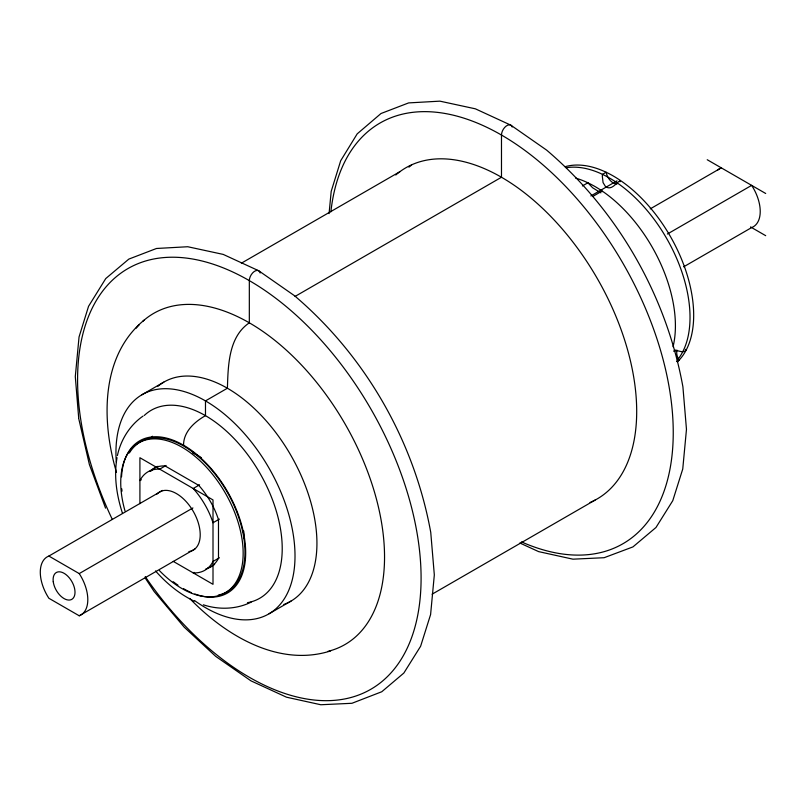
<?xml version="1.0" encoding="UTF-8"?>
<svg xmlns="http://www.w3.org/2000/svg" width="806" height="806" viewBox="0 0 806 806"><rect width="100%" height="100%" fill="white"/><g stroke="black" fill="none" stroke-linecap="round" stroke-linejoin="round"><path stroke-width="1.21" d="M183.546 445.194C183.476 431.744 194.629 421.76 205.48 415.654L205.48 400.894L227.403 388.23C228.138 365.642 228.471 336.888 249.326 322.823L249.326 280.629A7.748 4.473 -60 0 1 254.212 271.521A7.748 4.473 -60 0 1 260.157 272.992M329.07 213.59L331.195 191.375L340.696 160.726L357.189 133.867L380.996 113.515L408.652 102.906L439.895 101.153L475.369 108.82L510.863 125.182L546.599 150.097C617.386 210.255 666.381 295.389 682.904 386.809L686.47 429.356L682.753 468.981L672.778 500.667L655.993 527.467L632.932 546.911L604.117 557.712L572.955 559.173L538.63 551.616L519.83 543.002M117.041 457.687C113.706 476.286 116.689 495.509 122.482 513.311M117.404 455.581C120.729 439.885 129.766 425.266 143.055 416.077M144.274 320.012C100.025 356.171 101.627 422.163 116.467 472.276M241.357 263.199L399.978 171.628M295.056 296.427L501.483 177.249L501.483 135.045A7.748 4.473 -60 0 1 506.168 126.079A7.748 4.473 -60 0 1 512.213 127.026M141.846 394.809L163.769 382.145M582.395 185.954L587.866 182.791L592.682 187.818L600.883 192.856M590.848 195.939L616.973 180.856M593.025 196.301L602.142 191.032L602.294 191.667M141.282 479.802L139.912 480.588A56.863 32.834 60 0 1 159.699 469.132L166.107 465.465M194.951 548.977L79.23 615.784L48.874 598.264A33.59 19.394 60 0 1 48.874 556.059L162.57 490.421M650.23 208.875L721.289 167.85A33.59 19.394 60 0 0 717.521 170.227M199.596 484.809L193.208 488.496A56.863 32.834 60 0 1 213.006 522.772L219.393 519.094M48.874 556.059L79.23 573.59L192.926 507.951M667.388 234.022L751.645 185.37A33.59 19.394 60 0 1 751.645 227.574L683.629 266.836M194.115 572.371L193.208 572.895A56.863 32.834 60 0 0 213.006 561.46L219.393 557.772M673.735 351.184L675.912 349.935M269.103 613.739L291.037 601.085M432.076 594.203L595.04 500.113M251.2 602.112C236.44 609.437 218.839 609.961 203.334 604.802M330.631 650.916C278.332 667.61 224.924 634.967 189.652 598.415M674.249 350.963C678.471 349.421 682.803 354.156 686.198 350.026A10.337 5.964 60 0 0 685.412 349.341M194.186 601.165C179.355 593.972 166.379 583.282 155.528 570.93M707.225 159.729L765.7 193.49M750.537 226.939L765.7 235.684M165.19 465.999L198.689 485.333M173.23 561.359L213.006 584.32L213.006 499.932L139.912 457.727L139.912 503.649M145.191 577.983L154.148 591.544L184.181 627.149L215.726 656.386L250.958 680.848L286.483 697.19L320.798 704.746L351.96 703.285L381.782 691.739L403.846 673.05L420.621 646.251L430.595 614.555L434.323 574.93L430.747 532.383C414.224 440.973 365.239 355.839 294.442 295.671L258.706 270.756L223.212 254.404L187.748 246.737L156.495 248.48L128.849 259.089L105.757 278.554L88.549 306.31L79.048 336.958L75.301 376.604L78.736 418.475M105.556 508.133L89.385 464.528L78.857 419.15M79.23 573.59A33.59 19.394 60 0 1 79.23 615.784M575.686 178.106A113.696 65.649 60 0 1 673.05 346.751M566.155 167.749A113.696 65.649 60 0 1 666.471 238.123A113.696 65.649 60 0 1 677.262 360.181M617.003 183.959A10.337 5.964 60 0 1 606.142 172.242L602.485 174.348L602.314 176.202L603.069 182.609L605.538 186.619A7.758 6.327 -64.6 0 0 606.203 187.083C612.228 190.266 616.066 182.66 620.418 180.484A10.337 5.964 60 0 1 619.985 181.763M677.04 350.187A10.337 5.964 60 0 0 679.065 360.181L678.148 360.705A23.767 3.395 -35.9 0 1 676.587 361.582M565.097 166.701A113.696 65.649 60 0 1 670.129 236.007A113.696 65.649 60 0 1 677.645 361.622M408.944 167.154A191.224 110.402 60 0 1 411.604 165.029M192.745 452.992A64.601 37.298 60 0 1 201.429 457.758M243.734 531.033A64.601 37.298 60 0 1 243.734 538.559M125.031 511.024A86.564 49.982 60 0 1 174.267 443.31A86.564 49.982 60 0 1 242.666 561.782A86.564 49.982 60 0 1 159.407 570.577M129.393 452.952A86.564 49.982 60 0 1 224.32 487.277A86.564 49.982 60 0 1 218.305 595.1M205.782 569.006A56.883 32.845 60 0 0 218.486 558.296L218.486 519.628A56.883 32.845 60 0 0 198.679 485.293M149.946 471.198A56.883 32.845 60 0 1 165.149 465.939M156.928 494.138A33.59 19.394 60 0 1 193.702 512.122A33.59 19.394 60 0 1 188.896 551.576M214.628 564.371A56.853 32.824 60 0 1 208.119 567.797M150.732 471.288A56.853 32.824 60 0 1 158.006 466.301M330.893 211.827A242.898 140.244 60 0 1 508.153 139.045A242.898 140.244 60 0 1 673.111 424.762A242.898 140.244 60 0 1 521.452 541.894M395.766 174.993A191.224 110.402 60 0 1 595.12 274.806A191.224 110.402 60 0 1 590.032 502.491M121.535 476.83A87.854 50.728 60 0 1 182.247 444.459A87.854 50.728 60 0 1 245.356 545.309A87.854 50.728 60 0 1 194.851 594.002M191.425 592.642A87.854 50.728 60 0 1 183.546 588.672M177.965 585.156A87.854 50.728 60 0 1 173.189 581.69M121.998 491.156A87.854 50.728 60 0 1 121.766 488.819M144.274 415.473A108.528 62.656 60 0 1 261.567 476.185A108.528 62.656 60 0 1 247.472 602.687M150.974 438.404A87.834 50.707 60 0 1 152.515 436.237M116.306 462.08A126.623 73.104 60 0 1 203.716 399.897A126.623 73.104 60 0 1 294.895 561.137A126.623 73.104 60 0 1 194.669 600.661M157.895 386.326A126.623 73.104 60 0 1 290.714 455.068A126.623 73.104 60 0 1 283.833 604.46M142.622 321.453A191.224 110.402 60 0 1 346.892 427.18A191.224 110.402 60 0 1 327.911 651.379M136.154 328.183A191.224 110.402 60 0 1 139.297 324.687M112.175 519.155A242.898 140.244 60 0 1 212.925 264.116A242.898 140.244 60 0 1 416.994 618.796A242.898 140.244 60 0 1 145.241 576.612M53.256 581.781A15.495 8.947 60 0 0 71.029 599.714A15.495 8.947 60 0 0 67.895 576.3A15.495 8.947 60 0 0 53.256 581.781"/></g></svg>
